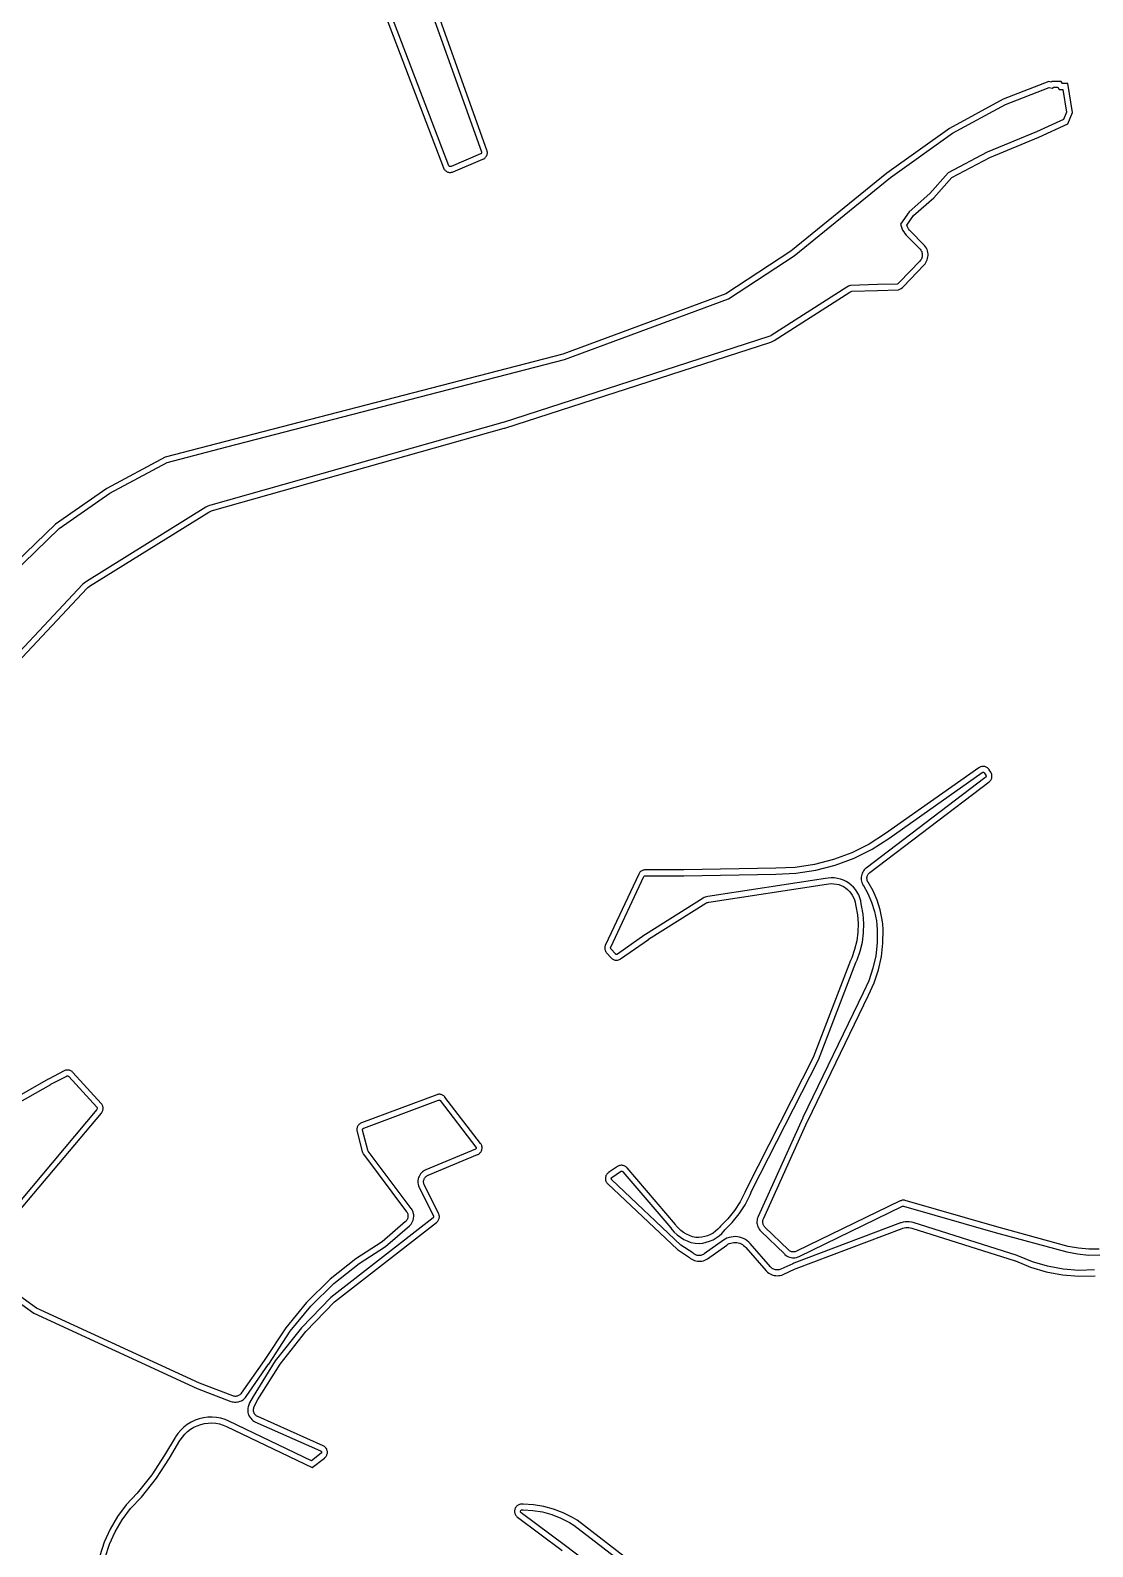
# Model space of a CAD drawing. Header units: millimetres. Extents: x 676447 to 689606, y 7455628 to 7463967.
# Drawn here: x 681822.1 to 681969.3, y 7463147 to 7463356.9 of the extents above; entities that cross this region are included whole.
import ezdxf

# ---------------------------------------------------------------- set-up
doc = ezdxf.new("R2010")
doc.units = ezdxf.units.MM
doc.header["$LTSCALE"] = 0.1
doc.header["$MEASUREMENT"] = 0
doc.layers.add('MUB_MEIOFIO', color=7, linetype='Continuous')
doc.layers.add('MUB_QUADRAS', color=7, linetype='Continuous')

msp = doc.modelspace()

# ---------------------------------------------------------------- linework, layer by layer
at = {"layer": 'MUB_MEIOFIO', "color": 244, "linetype": 'Continuous'}
for points in [[(681875.18, 7463366.45), (681884.6, 7463340.08), (681884.61, 7463340.04), (681884.62, 7463340.01), (681884.62, 7463339.99), (681884.61, 7463339.96), (681884.61, 7463339.92), (681884.6, 7463339.91), (681884.59, 7463339.89), (681884.58, 7463339.88), (681884.54, 7463339.84), (681884.53, 7463339.82), (681884.49, 7463339.81), (681884.48, 7463339.8), (681880.38, 7463338.07), (681880.34, 7463338.06), (681880.31, 7463338.05), (681880.28, 7463338.05), (681880.28, 7463338.05), (681880.26, 7463338.04), (681880.24, 7463338.05), (681880.21, 7463338.06), (681880.19, 7463338.06), (681880.18, 7463338.07), (681880.14, 7463338.1), (681880.12, 7463338.12), (681880.11, 7463338.13), (681880.11, 7463338.13), (681880.09, 7463338.17), (681856.18, 7463400.82)], [(681817.82, 7463279.96), (681826.09, 7463287.93), (681833.13, 7463292.82), (681841.05, 7463297.09), (681849.32, 7463299.23), (681896.11, 7463311.32), (681918.83, 7463319.72), (681927.92, 7463325.68), (681941.24, 7463336.52), (681949.85, 7463342.67), (681957.2, 7463346.65), (681963.23, 7463349.01), (681963.67, 7463348.89), (681963.91, 7463349.05), (681964.45, 7463349.05), (681964.64, 7463348.74), (681965.15, 7463348.74), (681965.63, 7463345.61), (681965.21, 7463344.56), (681961.49, 7463342.85), (681954.66, 7463340.05), (681949.24, 7463337.18), (681946.69, 7463334.32), (681943.87, 7463331.81), (681942.63, 7463330.07), (681942.82, 7463329.52), (681942.94, 7463329.25), (681943.09, 7463329), (681943.25, 7463328.77), (681943.43, 7463328.56), (681945.31, 7463326.68), (681945.38, 7463326.61), (681945.46, 7463326.5), (681945.53, 7463326.39), (681945.58, 7463326.28), (681945.62, 7463326.15), (681945.65, 7463326.04), (681945.66, 7463325.91), (681945.67, 7463325.78), (681945.66, 7463325.67), (681945.63, 7463325.54), (681945.6, 7463325.42), (681945.55, 7463325.3), (681945.49, 7463325.19), (681945.42, 7463325.1), (681945.32, 7463324.98), (681942.5, 7463322.03), (681942.38, 7463321.92), (681942.29, 7463321.84), (681942.19, 7463321.78), (681942.17, 7463321.78), (681939.46, 7463321.71), (681935.73, 7463321.61), (681935.45, 7463321.49), (681935.22, 7463321.36), (681924.71, 7463314.66), (681924.68, 7463314.63), (681924.54, 7463314.57), (681924.4, 7463314.51), (681887.61, 7463302.62), (681887.54, 7463302.6), (681847.09, 7463291.19), (681846.92, 7463291.12), (681846.67, 7463291.02), (681846.42, 7463290.89), (681829.87, 7463280.61), (681829.76, 7463280.53), (681829.55, 7463280.37), (681829.35, 7463280.19), (681801.13, 7463250.11)], [(681969.52, 7463185.28), (681967.35, 7463185.22), (681965.17, 7463185.39), (681963.02, 7463185.79), (681960.92, 7463186.41), (681958.89, 7463187.25), (681958.82, 7463187.28), (681944.42, 7463191.83), (681944.15, 7463191.9), (681943.87, 7463191.94), (681943.58, 7463191.95), (681943.29, 7463191.94), (681943, 7463191.89), (681942.74, 7463191.82), (681942.64, 7463191.79), (681927.88, 7463186.21), (681927.74, 7463186.15), (681926.08, 7463185.4), (681925.94, 7463185.34), (681925.82, 7463185.31), (681925.68, 7463185.29), (681925.58, 7463185.28), (681925.45, 7463185.29), (681925.31, 7463185.31), (681925.19, 7463185.34), (681925.08, 7463185.38), (681924.97, 7463185.43), (681924.86, 7463185.5), (681924.76, 7463185.58), (681924.65, 7463185.7), (681924.64, 7463185.71), (681921.82, 7463188.95), (681921.62, 7463189.14), (681921.4, 7463189.32), (681921.17, 7463189.48), (681920.9, 7463189.62), (681920.62, 7463189.74), (681920.34, 7463189.81), (681920.07, 7463189.86), (681919.77, 7463189.89), (681919.46, 7463189.88), (681919.18, 7463189.84), (681918.9, 7463189.77), (681918.6, 7463189.66), (681918.35, 7463189.52), (681918.13, 7463189.39), (681915.47, 7463187.51), (681915.35, 7463187.43), (681915.22, 7463187.37), (681915.09, 7463187.32), (681914.99, 7463187.3), (681914.87, 7463187.28), (681914.74, 7463187.28), (681914.6, 7463187.29), (681914.48, 7463187.3), (681914.37, 7463187.34), (681914.25, 7463187.38), (681914.13, 7463187.45), (681914.02, 7463187.52), (681913.89, 7463187.63), (681912.24, 7463188.73), (681902.64, 7463197.78), (681902.61, 7463197.81), (681902.59, 7463197.84), (681902.59, 7463197.85), (681902.57, 7463197.9), (681902.57, 7463197.93), (681902.57, 7463197.96), (681902.59, 7463198.01), (681902.59, 7463198.02), (681902.61, 7463198.05), (681902.63, 7463198.07), (681902.67, 7463198.1), (681903.87, 7463198.92), (681903.93, 7463198.95), (681903.94, 7463198.96), (681903.98, 7463198.96), (681904.01, 7463198.97), (681904.04, 7463198.97), (681904.06, 7463198.96), (681904.09, 7463198.95), (681904.1, 7463198.95), (681904.12, 7463198.94), (681904.15, 7463198.91), (681904.18, 7463198.88), (681910.83, 7463191.09), (681910.96, 7463190.9), (681911.31, 7463190.49), (681911.72, 7463190.12), (681912.15, 7463189.8), (681912.61, 7463189.51), (681913.11, 7463189.29), (681913.61, 7463189.1), (681914.19, 7463188.97), (681914.74, 7463188.96), (681915.25, 7463189.01), (681915.74, 7463189.12), (681916.21, 7463189.27), (681916.68, 7463189.46), (681917.11, 7463189.72), (681917.52, 7463190), (681917.9, 7463190.34), (681918.23, 7463190.71), (681918.32, 7463190.82), (681919.34, 7463191.84), (681920.29, 7463193.03), (681921.12, 7463194.31), (681921.81, 7463195.66), (681922.07, 7463196.28), (681931.3, 7463214.36), (681936.47, 7463227.83), (681936.63, 7463228.21), (681937.06, 7463229.42), (681937.37, 7463230.68), (681937.53, 7463231.97), (681937.57, 7463233.26), (681937.46, 7463234.56), (681937.24, 7463235.75), (681937.22, 7463235.97), (681937.15, 7463236.39), (681937.03, 7463236.81), (681936.86, 7463237.22), (681936.65, 7463237.59), (681936.42, 7463237.94), (681936.13, 7463238.28), (681935.82, 7463238.58), (681935.48, 7463238.84), (681935.11, 7463239.06), (681934.73, 7463239.25), (681934.32, 7463239.4), (681933.91, 7463239.5), (681933.48, 7463239.56), (681933.04, 7463239.57), (681932.62, 7463239.53), (681932.25, 7463239.47), (681915.94, 7463236.99), (681915.79, 7463236.96), (681915.6, 7463236.9), (681915.43, 7463236.83), (681915.29, 7463236.75), (681907.31, 7463231.74), (681907.25, 7463231.7), (681903.44, 7463229.02), (681903.41, 7463229), (681903.37, 7463228.98), (681903.37, 7463228.98), (681903.34, 7463228.97), (681903.34, 7463228.97), (681903.32, 7463228.97), (681903.27, 7463228.98), (681903.25, 7463228.98), (681903.23, 7463228.98), (681903.22, 7463228.99), (681903.18, 7463229.02), (681903.17, 7463229.03), (681902.53, 7463229.74), (681902.5, 7463229.77), (681902.48, 7463229.83), (681902.47, 7463229.85), (681902.47, 7463229.87), (681902.47, 7463229.9), (681902.49, 7463229.95), (681902.5, 7463229.99), (681907.09, 7463239.74), (681907.11, 7463239.77), (681907.14, 7463239.8), (681907.18, 7463239.84), (681907.2, 7463239.85), (681907.23, 7463239.86), (681907.26, 7463239.87), (681907.28, 7463239.87), (681907.28, 7463239.87), (681912.64, 7463239.87), (681925.39, 7463240.1), (681928.15, 7463240.22), (681930.9, 7463240.64), (681933.6, 7463241.34), (681936.21, 7463242.31), (681938.7, 7463243.55), (681941.04, 7463245.04), (681953.94, 7463254.14), (681953.97, 7463254.16), (681954.01, 7463254.18), (681954.02, 7463254.18), (681954.05, 7463254.19), (681954.08, 7463254.19), (681954.1, 7463254.2), (681954.15, 7463254.19), (681954.15, 7463254.19), (681954.17, 7463254.18), (681954.18, 7463254.18), (681954.2, 7463254.16), (681954.22, 7463254.15), (681954.24, 7463254.13), (681954.26, 7463254.1), (681954.26, 7463254.1), (681954.48, 7463253.78), (681954.49, 7463253.76), (681954.49, 7463253.74), (681954.5, 7463253.71), (681954.51, 7463253.69), (681954.51, 7463253.65), (681954.51, 7463253.63), (681954.51, 7463253.6), (681954.5, 7463253.59), (681954.48, 7463253.55), (681954.48, 7463253.54), (681954.48, 7463253.54), (681954.46, 7463253.52), (681954.32, 7463253.4), (681937.88, 7463240.93), (681937.74, 7463240.81), (681937.62, 7463240.66), (681937.53, 7463240.54), (681937.42, 7463240.38), (681937.34, 7463240.21), (681937.27, 7463240.03), (681937.23, 7463239.85), (681937.2, 7463239.66), (681937.2, 7463239.45), (681937.22, 7463239.28), (681937.24, 7463239.13), (681937.28, 7463238.94), (681937.37, 7463238.75), (681937.48, 7463238.52), (681937.51, 7463238.49), (681938.12, 7463237.4), (681938.65, 7463236.19), (681939.04, 7463234.93), (681939.31, 7463233.62), (681939.38, 7463233.06), (681939.43, 7463232.39), (681939.41, 7463230.58), (681939.21, 7463228.79), (681938.82, 7463227.05), (681938.24, 7463225.33), (681937.49, 7463223.67), (681929.14, 7463206.39), (681929.11, 7463206.36), (681922.92, 7463192.66), (681922.87, 7463192.54), (681922.81, 7463192.36), (681922.78, 7463192.19), (681922.76, 7463192.01), (681922.76, 7463191.78), (681922.79, 7463191.61), (681922.82, 7463191.45), (681922.89, 7463191.25), (681922.97, 7463191.09), (681923.06, 7463190.93), (681923.17, 7463190.79), (681923.28, 7463190.66), (681926.56, 7463187.49), (681926.64, 7463187.4), (681926.79, 7463187.3), (681926.97, 7463187.18), (681927.14, 7463187.11), (681927.31, 7463187.04), (681927.52, 7463187), (681927.7, 7463186.98), (681927.85, 7463186.98), (681928.03, 7463186.98), (681928.24, 7463187.02), (681928.45, 7463187.08), (681928.6, 7463187.16), (681942.91, 7463194.1), (681942.95, 7463194.11), (681942.98, 7463194.12), (681943, 7463194.13), (681943.04, 7463194.13), (681943.06, 7463194.13), (681943.08, 7463194.12), (681955.77, 7463190.46), (681965.68, 7463187.77), (681967.18, 7463187.49), (681968.7, 7463187.35), (681970.25, 7463187.37)], [(681819.3, 7463207.76), (681824.94, 7463210.98), (681824.96, 7463211), (681827.15, 7463212.13), (681827.17, 7463212.14), (681827.21, 7463212.15), (681827.24, 7463212.16), (681827.26, 7463212.16), (681827.3, 7463212.16), (681827.31, 7463212.15), (681827.34, 7463212.14), (681827.36, 7463212.13), (681827.38, 7463212.12), (681827.41, 7463212.09), (681827.42, 7463212.08), (681831.33, 7463207.8), (681831.34, 7463207.79), (681831.35, 7463207.77), (681831.38, 7463207.73), (681831.38, 7463207.71), (681831.38, 7463207.68), (681831.39, 7463207.63), (681831.37, 7463207.58), (681831.37, 7463207.57), (681831.33, 7463207.51), (681831.32, 7463207.49), (681816.02, 7463189.33)], [(681815.06, 7463184.71), (681822.57, 7463179.3), (681845.21, 7463168.87), (681849.89, 7463167.08), (681850.06, 7463167.03), (681850.2, 7463167), (681850.39, 7463166.97), (681850.63, 7463166.97), (681850.82, 7463167), (681850.96, 7463167.03), (681851.15, 7463167.09), (681851.35, 7463167.18), (681851.49, 7463167.27), (681851.63, 7463167.36), (681851.77, 7463167.49), (681851.91, 7463167.63), (681851.99, 7463167.75), (681855.11, 7463172.22), (681855.13, 7463172.24), (681858.12, 7463176.79), (681860.97, 7463180.25), (681864.16, 7463183.4), (681867.67, 7463186.19), (681871.32, 7463188.54), (681874.63, 7463191.39), (681874.73, 7463191.5), (681874.86, 7463191.64), (681874.96, 7463191.8), (681875.05, 7463191.97), (681875.14, 7463192.18), (681875.17, 7463192.35), (681875.17, 7463192.35), (681875.2, 7463192.5), (681875.22, 7463192.68), (681875.22, 7463192.9), (681875.19, 7463193.07), (681875.15, 7463193.27), (681875.08, 7463193.43), (681875.01, 7463193.59), (681874.91, 7463193.75), (681874.87, 7463193.8), (681868.91, 7463201.75), (681868.88, 7463201.8), (681868.87, 7463201.81), (681868.87, 7463201.83), (681868.86, 7463201.85), (681868.14, 7463204.63), (681868.13, 7463204.67), (681868.13, 7463204.69), (681868.13, 7463204.72), (681868.13, 7463204.75), (681868.14, 7463204.76), (681868.15, 7463204.79), (681868.16, 7463204.81), (681868.17, 7463204.83), (681868.19, 7463204.84), (681868.19, 7463204.84), (681868.21, 7463204.86), (681868.27, 7463204.89), (681868.31, 7463204.91), (681878.66, 7463208.78), (681878.69, 7463208.79), (681878.72, 7463208.8), (681878.74, 7463208.8), (681878.77, 7463208.8), (681878.78, 7463208.8), (681878.81, 7463208.79), (681878.81, 7463208.79), (681878.86, 7463208.77), (681878.88, 7463208.76), (681878.88, 7463208.75), (681883.84, 7463202.3), (681883.86, 7463202.28), (681883.87, 7463202.26), (681883.88, 7463202.23), (681883.88, 7463202.23), (681883.88, 7463202.2), (681883.88, 7463202.14), (681883.87, 7463202.12), (681883.87, 7463202.1), (681883.86, 7463202.09), (681883.84, 7463202.05), (681883.84, 7463202.05), (681883.82, 7463202.03), (681883.79, 7463202), (681883.77, 7463201.99), (681883.77, 7463201.99), (681876.88, 7463199.13), (681876.72, 7463199.05), (681876.56, 7463198.94), (681876.44, 7463198.85), (681876.29, 7463198.73), (681876.15, 7463198.57), (681876.05, 7463198.41), (681875.96, 7463198.24), (681875.88, 7463198.06), (681875.83, 7463197.89), (681875.79, 7463197.68), (681875.79, 7463197.49), (681875.79, 7463197.35), (681875.81, 7463197.14), (681875.86, 7463196.95), (681875.91, 7463196.81), (681875.96, 7463196.68), (681877.94, 7463192.76), (681877.95, 7463192.73), (681877.96, 7463192.68), (681877.97, 7463192.66), (681877.96, 7463192.64), (681877.95, 7463192.58), (681877.95, 7463192.58), (681877.93, 7463192.55), (681877.93, 7463192.55), (681877.91, 7463192.52), (681877.89, 7463192.5), (681863.71, 7463181.48), (681859.65, 7463177.28), (681856.04, 7463172.69), (681852.95, 7463167.77), (681852.46, 7463166.87), (681852.32, 7463166.48), (681852.27, 7463166.32), (681852.24, 7463166.13), (681852.22, 7463165.96), (681852.22, 7463165.77), (681852.24, 7463165.55), (681852.29, 7463165.38), (681852.29, 7463165.38), (681852.33, 7463165.25), (681852.42, 7463165.04), (681852.54, 7463164.86), (681852.63, 7463164.74), (681852.77, 7463164.57), (681852.94, 7463164.45), (681853.07, 7463164.36), (681853.16, 7463164.31), (681853.22, 7463164.27), (681862.3, 7463160.23), (681862.36, 7463160.2), (681862.38, 7463160.19), (681862.39, 7463160.18), (681862.42, 7463160.14), (681862.42, 7463160.13), (681862.44, 7463160.08), (681862.45, 7463160.06), (681862.45, 7463160.04), (681862.45, 7463160.01), (681862.44, 7463159.99), (681862.42, 7463159.94), (681862.42, 7463159.93), (681862.39, 7463159.9), (681862.38, 7463159.89), (681862.38, 7463159.89), (681861.04, 7463158.87), (681849.62, 7463164.34), (681849.08, 7463164.57), (681848.48, 7463164.74), (681847.9, 7463164.84), (681847.29, 7463164.9), (681846.69, 7463164.88), (681846.08, 7463164.81), (681845.49, 7463164.66), (681844.92, 7463164.46), (681844.37, 7463164.2), (681843.84, 7463163.88), (681843.37, 7463163.51), (681842.93, 7463163.11), (681842.54, 7463162.64), (681842.21, 7463162.17), (681842.15, 7463162.09), (681840.71, 7463159.65), (681838.95, 7463156.91), (681836.92, 7463154.37), (681835.36, 7463152.75), (681834.17, 7463151.13), (681833.16, 7463149.41), (681832.33, 7463147.58), (681831.71, 7463145.69)], [(681905.26, 7463140.27), (681896.26, 7463147.06), (681890.08, 7463151.67), (681890.07, 7463151.69), (681890.03, 7463151.73), (681890.02, 7463151.74), (681890.01, 7463151.76), (681890, 7463151.77), (681890, 7463151.79), (681889.99, 7463151.82), (681889.99, 7463151.84), (681889.98, 7463151.86), (681890, 7463151.93), (681890, 7463151.93), (681890, 7463151.95), (681890.05, 7463152), (681890.07, 7463152.02), (681890.09, 7463152.03), (681890.14, 7463152.05), (681890.19, 7463152.05), (681890.21, 7463152.05), (681890.36, 7463152.05), (681891.73, 7463151.97), (681893.05, 7463151.77), (681894.35, 7463151.42), (681895.6, 7463150.93), (681896.81, 7463150.31), (681897.39, 7463149.96), (681913.45, 7463137.58)]]:
    msp.add_lwpolyline(points, dxfattribs=at)
at = {"layer": 'MUB_QUADRAS', "linetype": 'Continuous'}
for points in [[(681855.45, 7463400.5), (681879.34, 7463337.89), (681879.35, 7463337.86), (681879.4, 7463337.76), (681879.45, 7463337.67), (681879.52, 7463337.59), (681879.59, 7463337.51), (681879.67, 7463337.45), (681879.76, 7463337.39), (681879.85, 7463337.34), (681879.95, 7463337.3), (681880.05, 7463337.27), (681880.15, 7463337.25), (681880.26, 7463337.24), (681880.36, 7463337.25), (681880.46, 7463337.26), (681880.57, 7463337.29), (681880.66, 7463337.32), (681884.81, 7463339.07), (681884.85, 7463339.09), (681884.95, 7463339.14), (681885.03, 7463339.2), (681885.11, 7463339.27), (681885.18, 7463339.35), (681885.25, 7463339.43), (681885.3, 7463339.52), (681885.35, 7463339.61), (681885.38, 7463339.71), (681885.4, 7463339.81), (681885.42, 7463339.92), (681885.42, 7463340.02), (681885.41, 7463340.13), (681885.39, 7463340.23), (681885.36, 7463340.33), (681875.93, 7463366.72)], [(681801.68, 7463249.53), (681829.92, 7463279.62), (681830.07, 7463279.76), (681830.24, 7463279.89), (681830.32, 7463279.95), (681846.83, 7463290.2), (681847.01, 7463290.3), (681847.21, 7463290.38), (681847.34, 7463290.43), (681887.75, 7463301.83), (681887.83, 7463301.85), (681924.68, 7463313.76), (681924.87, 7463313.84), (681925.06, 7463313.93), (681925.14, 7463313.98), (681935.63, 7463320.67), (681935.81, 7463320.77), (681935.91, 7463320.82), (681939.48, 7463320.91), (681942.35, 7463320.98), (681942.38, 7463320.99), (681942.57, 7463321.08), (681942.75, 7463321.19), (681942.91, 7463321.32), (681943.06, 7463321.46), (681945.91, 7463324.44), (681946.05, 7463324.6), (681946.17, 7463324.77), (681946.27, 7463324.96), (681946.35, 7463325.15), (681946.41, 7463325.35), (681946.45, 7463325.55), (681946.47, 7463325.76), (681946.46, 7463325.97), (681946.44, 7463326.18), (681946.39, 7463326.38), (681946.32, 7463326.58), (681946.23, 7463326.77), (681946.12, 7463326.95), (681945.99, 7463327.12), (681945.89, 7463327.23), (681944.02, 7463329.11), (681943.88, 7463329.27), (681943.76, 7463329.44), (681943.65, 7463329.62), (681943.57, 7463329.81), (681943.52, 7463329.94), (681944.47, 7463331.28), (681947.26, 7463333.75), (681949.74, 7463336.54), (681955, 7463339.33), (681961.81, 7463342.11), (681965.84, 7463343.97), (681966.46, 7463345.52), (681965.84, 7463349.54), (681965.09, 7463349.54), (681964.91, 7463349.85), (681963.67, 7463349.85), (681963.53, 7463349.76), (681963.19, 7463349.85), (681956.86, 7463347.37), (681949.43, 7463343.35), (681940.76, 7463337.16), (681927.45, 7463326.32), (681918.47, 7463320.44), (681895.87, 7463312.08), (681849.12, 7463300.01), (681840.76, 7463297.84), (681832.71, 7463293.5), (681825.59, 7463288.55), (681817.23, 7463280.5)], [(681970.19, 7463188.17), (681968.73, 7463188.15), (681967.29, 7463188.28), (681965.86, 7463188.55), (681955.99, 7463191.23), (681943.31, 7463194.89), (681943.21, 7463194.92), (681943.1, 7463194.93), (681943, 7463194.93), (681942.89, 7463194.92), (681942.79, 7463194.9), (681942.69, 7463194.87), (681942.59, 7463194.83), (681928.25, 7463187.88), (681928.15, 7463187.83), (681928.05, 7463187.8), (681927.95, 7463187.78), (681927.85, 7463187.78), (681927.74, 7463187.78), (681927.64, 7463187.79), (681927.54, 7463187.81), (681927.44, 7463187.85), (681927.34, 7463187.89), (681927.25, 7463187.95), (681927.17, 7463188.01), (681927.12, 7463188.06), (681923.86, 7463191.21), (681923.79, 7463191.29), (681923.73, 7463191.37), (681923.68, 7463191.46), (681923.63, 7463191.56), (681923.6, 7463191.65), (681923.58, 7463191.76), (681923.56, 7463191.86), (681923.56, 7463191.97), (681923.57, 7463192.07), (681923.59, 7463192.17), (681923.62, 7463192.27), (681923.65, 7463192.34), (681929.78, 7463205.9), (681929.8, 7463205.92), (681938.21, 7463223.33), (681938.99, 7463225.04), (681939.59, 7463226.83), (681940, 7463228.66), (681940.21, 7463230.53), (681940.23, 7463232.41), (681940.18, 7463233.14), (681940.1, 7463233.75), (681939.82, 7463235.13), (681939.4, 7463236.47), (681938.84, 7463237.76), (681938.15, 7463238.98), (681938.14, 7463238.99), (681938.09, 7463239.09), (681938.05, 7463239.18), (681938.03, 7463239.28), (681938.01, 7463239.39), (681938, 7463239.49), (681938, 7463239.59), (681938.02, 7463239.7), (681938.04, 7463239.8), (681938.08, 7463239.9), (681938.12, 7463239.99), (681938.18, 7463240.08), (681938.24, 7463240.16), (681938.31, 7463240.24), (681938.39, 7463240.31), (681954.92, 7463252.85), (681954.93, 7463252.87), (681955.01, 7463252.94), (681955.08, 7463253.01), (681955.15, 7463253.1), (681955.2, 7463253.19), (681955.24, 7463253.28), (681955.28, 7463253.38), (681955.3, 7463253.48), (681955.31, 7463253.59), (681955.31, 7463253.69), (681955.3, 7463253.8), (681955.28, 7463253.9), (681955.25, 7463254), (681955.21, 7463254.1), (681955.16, 7463254.19), (681954.93, 7463254.54), (681954.91, 7463254.57), (681954.84, 7463254.66), (681954.77, 7463254.73), (681954.69, 7463254.8), (681954.6, 7463254.86), (681954.51, 7463254.91), (681954.41, 7463254.95), (681954.31, 7463254.97), (681954.21, 7463254.99), (681954.1, 7463255), (681954, 7463254.99), (681953.9, 7463254.98), (681953.79, 7463254.95), (681953.7, 7463254.92), (681953.6, 7463254.87), (681953.51, 7463254.82), (681940.59, 7463245.7), (681938.31, 7463244.25), (681935.89, 7463243.04), (681933.36, 7463242.1), (681930.74, 7463241.42), (681928.07, 7463241.02), (681925.37, 7463240.9), (681912.63, 7463240.67), (681907.28, 7463240.67), (681907.2, 7463240.67), (681907.1, 7463240.65), (681907, 7463240.63), (681906.9, 7463240.59), (681906.8, 7463240.55), (681906.71, 7463240.49), (681906.63, 7463240.43), (681906.56, 7463240.35), (681906.49, 7463240.28), (681906.43, 7463240.19), (681906.38, 7463240.1), (681901.76, 7463230.3), (681901.75, 7463230.28), (681901.72, 7463230.18), (681901.69, 7463230.08), (681901.67, 7463229.98), (681901.67, 7463229.87), (681901.67, 7463229.77), (681901.69, 7463229.67), (681901.72, 7463229.57), (681901.76, 7463229.47), (681901.8, 7463229.37), (681901.86, 7463229.29), (681901.93, 7463229.21), (681902.57, 7463228.5), (681902.63, 7463228.43), (681902.71, 7463228.37), (681902.8, 7463228.31), (681902.89, 7463228.26), (681902.99, 7463228.22), (681903.09, 7463228.19), (681903.19, 7463228.18), (681903.29, 7463228.17), (681903.4, 7463228.17), (681903.5, 7463228.19), (681903.6, 7463228.21), (681903.7, 7463228.25), (681903.8, 7463228.3), (681903.88, 7463228.35), (681907.72, 7463231.05), (681907.76, 7463231.08), (681915.7, 7463236.06), (681915.79, 7463236.11), (681915.88, 7463236.15), (681915.98, 7463236.18), (681916.08, 7463236.2), (681932.38, 7463238.68), (681932.72, 7463238.74), (681933.06, 7463238.77), (681933.41, 7463238.76), (681933.76, 7463238.71), (681934.09, 7463238.63), (681934.42, 7463238.51), (681934.73, 7463238.36), (681935.03, 7463238.18), (681935.3, 7463237.97), (681935.55, 7463237.73), (681935.78, 7463237.46), (681935.97, 7463237.17), (681936.14, 7463236.87), (681936.27, 7463236.55), (681936.37, 7463236.21), (681936.43, 7463235.87), (681936.45, 7463235.64), (681936.67, 7463234.45), (681936.77, 7463233.24), (681936.73, 7463232.03), (681936.58, 7463230.83), (681936.29, 7463229.65), (681935.89, 7463228.5), (681935.73, 7463228.14), (681930.57, 7463214.69), (681921.34, 7463196.62), (681921.08, 7463195.99), (681920.43, 7463194.71), (681919.64, 7463193.5), (681918.74, 7463192.37), (681917.72, 7463191.35), (681917.62, 7463191.22), (681917.34, 7463190.91), (681917.02, 7463190.63), (681916.68, 7463190.39), (681916.32, 7463190.18), (681915.93, 7463190.02), (681915.53, 7463189.89), (681915.12, 7463189.8), (681914.71, 7463189.76), (681914.29, 7463189.77), (681913.84, 7463189.87), (681913.41, 7463190.03), (681912.99, 7463190.22), (681912.6, 7463190.46), (681912.23, 7463190.74), (681911.89, 7463191.05), (681911.59, 7463191.4), (681911.46, 7463191.58), (681904.77, 7463199.42), (681904.7, 7463199.49), (681904.62, 7463199.56), (681904.54, 7463199.62), (681904.45, 7463199.67), (681904.35, 7463199.71), (681904.25, 7463199.74), (681904.15, 7463199.76), (681904.04, 7463199.77), (681903.94, 7463199.77), (681903.83, 7463199.75), (681903.73, 7463199.73), (681903.63, 7463199.7), (681903.54, 7463199.65), (681903.45, 7463199.6), (681902.21, 7463198.76), (681902.18, 7463198.74), (681902.1, 7463198.67), (681902.02, 7463198.6), (681901.96, 7463198.52), (681901.9, 7463198.43), (681901.85, 7463198.34), (681901.82, 7463198.24), (681901.79, 7463198.14), (681901.77, 7463198.03), (681901.77, 7463197.93), (681901.77, 7463197.82), (681901.79, 7463197.72), (681901.82, 7463197.62), (681901.85, 7463197.52), (681901.9, 7463197.43), (681901.96, 7463197.34), (681902.02, 7463197.26), (681902.1, 7463197.19), (681911.74, 7463188.1), (681913.41, 7463186.99), (681913.55, 7463186.87), (681913.73, 7463186.76), (681913.91, 7463186.66), (681914.11, 7463186.58), (681914.31, 7463186.52), (681914.52, 7463186.49), (681914.72, 7463186.48), (681914.93, 7463186.48), (681915.14, 7463186.51), (681915.34, 7463186.56), (681915.54, 7463186.64), (681915.73, 7463186.73), (681915.91, 7463186.84), (681918.57, 7463188.72), (681918.75, 7463188.83), (681918.93, 7463188.93), (681919.13, 7463189), (681919.33, 7463189.05), (681919.54, 7463189.08), (681919.75, 7463189.09), (681919.96, 7463189.07), (681920.17, 7463189.03), (681920.37, 7463188.98), (681920.56, 7463188.9), (681920.75, 7463188.8), (681920.92, 7463188.68), (681921.08, 7463188.55), (681921.23, 7463188.4), (681924.05, 7463185.16), (681924.08, 7463185.13), (681924.23, 7463184.98), (681924.4, 7463184.85), (681924.57, 7463184.74), (681924.76, 7463184.64), (681924.96, 7463184.57), (681925.16, 7463184.52), (681925.37, 7463184.49), (681925.58, 7463184.48), (681925.78, 7463184.49), (681925.99, 7463184.53), (681926.19, 7463184.58), (681926.39, 7463184.66), (681928.06, 7463185.42), (681928.18, 7463185.47), (681942.89, 7463191.03), (681942.96, 7463191.05), (681943.17, 7463191.11), (681943.37, 7463191.14), (681943.58, 7463191.15), (681943.79, 7463191.14), (681944, 7463191.11), (681944.2, 7463191.06), (681958.52, 7463186.54), (681958.56, 7463186.52), (681960.65, 7463185.65), (681962.83, 7463185.01), (681965.07, 7463184.6), (681967.33, 7463184.42), (681969.6, 7463184.48)], [(681816.65, 7463188.83), (681831.96, 7463207.01), (681832, 7463207.07), (681832.06, 7463207.16), (681832.11, 7463207.25), (681832.14, 7463207.35), (681832.17, 7463207.45), (681832.19, 7463207.56), (681832.19, 7463207.66), (681832.18, 7463207.76), (681832.17, 7463207.87), (681832.14, 7463207.97), (681832.1, 7463208.07), (681832.05, 7463208.16), (681832, 7463208.25), (681831.93, 7463208.33), (681828, 7463212.63), (681827.96, 7463212.67), (681827.88, 7463212.74), (681827.8, 7463212.8), (681827.71, 7463212.85), (681827.61, 7463212.9), (681827.51, 7463212.93), (681827.41, 7463212.95), (681827.3, 7463212.96), (681827.2, 7463212.96), (681827.1, 7463212.95), (681826.99, 7463212.92), (681826.89, 7463212.89), (681826.8, 7463212.85), (681824.6, 7463211.71), (681824.56, 7463211.69), (681818.92, 7463208.47)], [(681832.48, 7463145.48), (681833.08, 7463147.29), (681833.87, 7463149.04), (681834.84, 7463150.69), (681835.97, 7463152.23), (681837.52, 7463153.84), (681839.6, 7463156.44), (681841.39, 7463159.23), (681842.83, 7463161.66), (681842.87, 7463161.72), (681843.17, 7463162.15), (681843.51, 7463162.55), (681843.89, 7463162.9), (681844.3, 7463163.22), (681844.75, 7463163.5), (681845.22, 7463163.72), (681845.72, 7463163.89), (681846.23, 7463164.02), (681846.75, 7463164.08), (681847.27, 7463164.1), (681847.79, 7463164.05), (681848.3, 7463163.96), (681848.81, 7463163.81), (681849.29, 7463163.61), (681861.13, 7463157.94), (681862.85, 7463159.24), (681862.92, 7463159.29), (681862.99, 7463159.37), (681863.06, 7463159.45), (681863.12, 7463159.54), (681863.16, 7463159.63), (681863.2, 7463159.73), (681863.23, 7463159.83), (681863.25, 7463159.93), (681863.25, 7463160.04), (681863.25, 7463160.14), (681863.23, 7463160.24), (681863.2, 7463160.35), (681863.16, 7463160.44), (681863.12, 7463160.54), (681863.06, 7463160.62), (681862.99, 7463160.71), (681862.92, 7463160.78), (681862.84, 7463160.85), (681862.75, 7463160.9), (681862.66, 7463160.95), (681853.61, 7463164.97), (681853.58, 7463164.99), (681853.49, 7463165.04), (681853.4, 7463165.1), (681853.32, 7463165.16), (681853.25, 7463165.24), (681853.19, 7463165.32), (681853.13, 7463165.41), (681853.09, 7463165.51), (681853.06, 7463165.61), (681853.03, 7463165.71), (681853.02, 7463165.81), (681853.02, 7463165.92), (681853.03, 7463166.02), (681853.05, 7463166.13), (681853.08, 7463166.23), (681853.19, 7463166.54), (681853.64, 7463167.36), (681856.7, 7463172.23), (681860.25, 7463176.75), (681864.25, 7463180.88), (681878.38, 7463191.87), (681878.47, 7463191.94), (681878.54, 7463192.02), (681878.6, 7463192.11), (681878.66, 7463192.2), (681878.7, 7463192.29), (681878.73, 7463192.39), (681878.75, 7463192.49), (681878.77, 7463192.6), (681878.77, 7463192.7), (681878.76, 7463192.81), (681878.73, 7463192.91), (681878.7, 7463193.01), (681878.66, 7463193.1), (681876.69, 7463197.02), (681876.66, 7463197.09), (681876.63, 7463197.18), (681876.6, 7463197.29), (681876.59, 7463197.39), (681876.59, 7463197.49), (681876.59, 7463197.6), (681876.61, 7463197.7), (681876.64, 7463197.8), (681876.68, 7463197.9), (681876.73, 7463197.99), (681876.79, 7463198.08), (681876.86, 7463198.16), (681876.94, 7463198.23), (681877.02, 7463198.29), (681877.11, 7463198.35), (681877.2, 7463198.39), (681884.07, 7463201.25), (681884.12, 7463201.27), (681884.21, 7463201.32), (681884.29, 7463201.38), (681884.37, 7463201.45), (681884.44, 7463201.52), (681884.51, 7463201.61), (681884.56, 7463201.7), (681884.61, 7463201.79), (681884.64, 7463201.89), (681884.67, 7463201.99), (681884.68, 7463202.1), (681884.68, 7463202.2), (681884.68, 7463202.3), (681884.66, 7463202.41), (681884.63, 7463202.51), (681884.59, 7463202.6), (681884.54, 7463202.7), (681884.48, 7463202.78), (681879.54, 7463209.21), (681879.53, 7463209.23), (681879.46, 7463209.31), (681879.38, 7463209.38), (681879.3, 7463209.44), (681879.21, 7463209.49), (681879.11, 7463209.53), (681879.01, 7463209.57), (681878.91, 7463209.59), (681878.81, 7463209.6), (681878.7, 7463209.6), (681878.6, 7463209.59), (681878.5, 7463209.57), (681878.4, 7463209.54), (681867.97, 7463205.64), (681867.88, 7463205.59), (681867.79, 7463205.54), (681867.7, 7463205.48), (681867.62, 7463205.41), (681867.55, 7463205.33), (681867.49, 7463205.25), (681867.44, 7463205.16), (681867.39, 7463205.06), (681867.36, 7463204.97), (681867.34, 7463204.86), (681867.33, 7463204.76), (681867.33, 7463204.65), (681867.34, 7463204.55), (681867.36, 7463204.45), (681868.09, 7463201.64), (681868.11, 7463201.57), (681868.15, 7463201.47), (681868.2, 7463201.38), (681868.26, 7463201.29), (681874.22, 7463193.34), (681874.24, 7463193.31), (681874.3, 7463193.22), (681874.34, 7463193.12), (681874.38, 7463193.03), (681874.4, 7463192.92), (681874.42, 7463192.82), (681874.42, 7463192.72), (681874.41, 7463192.61), (681874.39, 7463192.51), (681874.37, 7463192.41), (681874.33, 7463192.31), (681874.28, 7463192.22), (681874.22, 7463192.13), (681874.15, 7463192.05), (681874.08, 7463191.98), (681870.84, 7463189.18), (681867.2, 7463186.84), (681863.63, 7463184), (681860.38, 7463180.79), (681857.48, 7463177.27), (681854.51, 7463172.75), (681854.49, 7463172.73), (681851.33, 7463168.2), (681851.29, 7463168.14), (681851.22, 7463168.07), (681851.14, 7463168), (681851.05, 7463167.94), (681850.96, 7463167.88), (681850.87, 7463167.84), (681850.77, 7463167.81), (681850.67, 7463167.79), (681850.56, 7463167.77), (681850.46, 7463167.77), (681850.35, 7463167.79), (681850.25, 7463167.81), (681850.15, 7463167.84), (681845.52, 7463169.61), (681822.97, 7463179.99), (681815.53, 7463185.35)], [(681913.92, 7463138.23), (681897.84, 7463150.62), (681897.2, 7463151.01), (681895.93, 7463151.66), (681894.6, 7463152.18), (681893.22, 7463152.55), (681891.81, 7463152.77), (681890.38, 7463152.85), (681890.21, 7463152.85), (681890.19, 7463152.85), (681890.09, 7463152.85), (681889.99, 7463152.84), (681889.89, 7463152.81), (681889.79, 7463152.77), (681889.69, 7463152.73), (681889.6, 7463152.67), (681889.52, 7463152.61), (681889.45, 7463152.53), (681889.38, 7463152.45), (681889.32, 7463152.37), (681889.27, 7463152.27), (681889.23, 7463152.18), (681889.21, 7463152.08), (681889.19, 7463151.97), (681889.18, 7463151.87), (681889.19, 7463151.76), (681889.2, 7463151.66), (681889.23, 7463151.56), (681889.26, 7463151.46), (681889.31, 7463151.37), (681889.36, 7463151.28), (681889.43, 7463151.2), (681889.5, 7463151.12), (681889.58, 7463151.05), (681895.78, 7463146.42)]]:
    msp.add_lwpolyline(points, dxfattribs=at)

doc.saveas('drawing.dxf')
